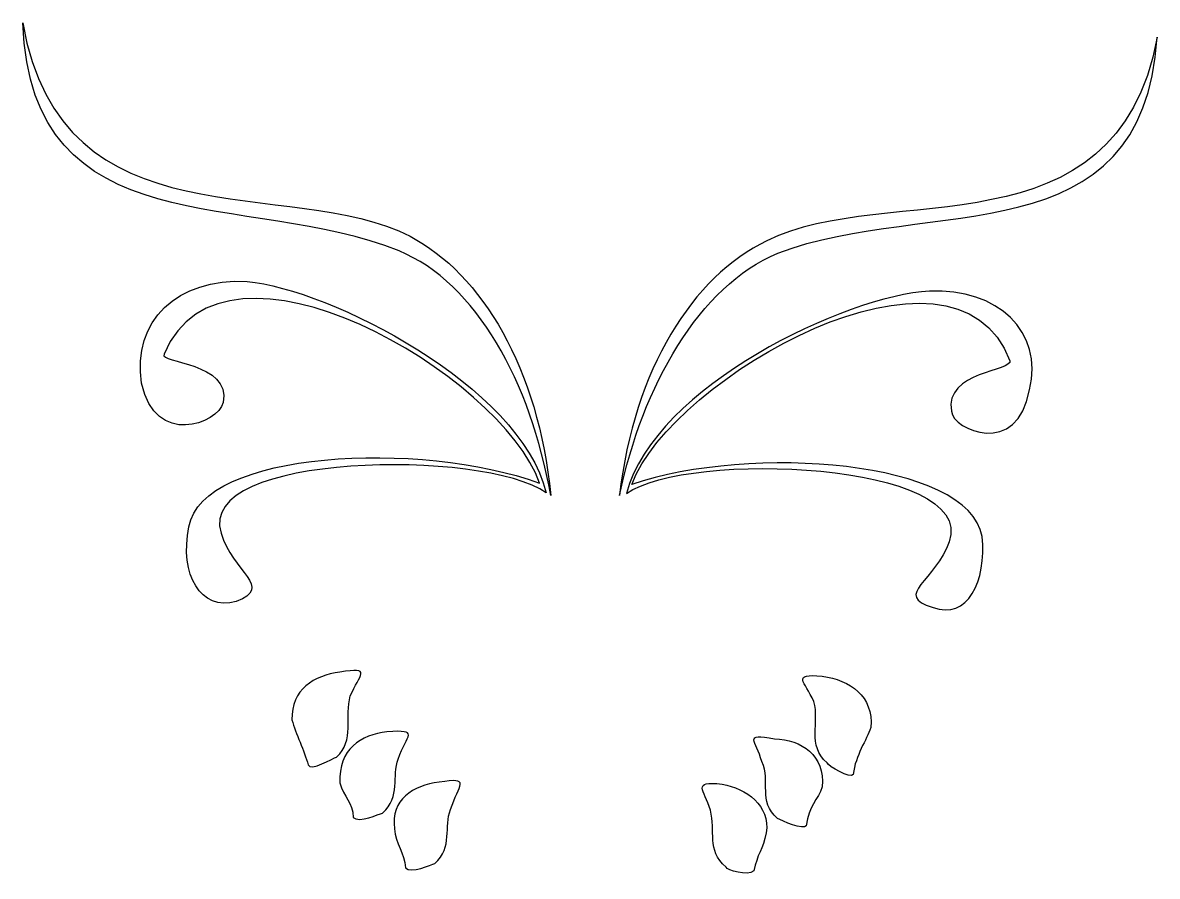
# Model space of a CAD drawing. Header units: centimetres. Extents: x -7.1 to 7.1, y -5.4 to 5.3.
import ezdxf

# ---------------------------------------------------------------- set-up
doc = ezdxf.new("R2010")
doc.units = ezdxf.units.CM
doc.header["$MEASUREMENT"] = 0
doc.layers.add('Camada 1', color=7, linetype='Continuous')

msp = doc.modelspace()

# ---------------------------------------------------------------- linework, layer by layer
at = {"layer": 'Camada 1', "lineweight": 25}
for points, knots in [([(-0.49321, -0.59026), (-0.64468, 0.99647), (-1.35766, 2.18861), (-2.25446, 2.65917), (-2.25446, 2.65917), (-3.76375, 3.43929), (-6.61943, 2.50568), (-7.11552, 5.33871), (-7.11552, 5.33871), (-6.99998, 2.49618), (-4.28538, 3.2471), (-2.39546, 2.47631), (-2.39546, 2.47631), (-1.42206, 2.07494), (-0.74131, 0.82616), (-0.49321, -0.59026), (-0.49321, -0.59026), (-0.49321, -0.59026), (-0.49321, -0.59026), (-0.49321, -0.59026)], [0, 0, 0, 0, 0.16666667, 0.16666667, 0.16666667, 0.16666667, 0.33333333, 0.33333333, 0.33333333, 0.33333333, 0.5, 0.5, 0.5, 0.5, 0.66666667, 0.66666667, 0.66666667, 0.66666667, 1, 1, 1, 1]), ([(0.36938, -0.5914), (0.55401, 0.99271), (1.28682, 2.15355), (2.21657, 2.60233), (2.21657, 2.60233), (3.73255, 3.35705), (6.59106, 2.37513), (7.11552, 5.15514), (7.11552, 5.15514), (6.92722, 2.37233), (4.26368, 3.1686), (2.3549, 2.44903), (2.3549, 2.44903), (1.36821, 2.03232), (0.66003, 0.78248), (0.36938, -0.5914), (0.36938, -0.5914), (0.36938, -0.5914), (0.36938, -0.5914), (0.36938, -0.5914)], [0, 0, 0, 0, 0.16666667, 0.16666667, 0.16666667, 0.16666667, 0.33333333, 0.33333333, 0.33333333, 0.33333333, 0.5, 0.5, 0.5, 0.5, 0.66666667, 0.66666667, 0.66666667, 0.66666667, 1, 1, 1, 1]), ([(-0.54996, -0.55811), (-0.87484, 0.78928), (-3.26847, 1.99544), (-4.30146, 2.09296), (-4.30146, 2.09296), (-5.1763, 2.13839), (-5.74542, 1.59771), (-5.6252, 0.81656), (-5.6252, 0.81656), (-5.44801, 0.00315), (-4.67164, 0.31385), (-4.59965, 0.57335), (-4.59965, 0.57335), (-4.50027, 1.07982), (-5.40742, 1.06849), (-5.34294, 1.18202), (-5.34294, 1.18202), (-4.59213, 2.97076), (-1.10207, 0.91791), (-0.63135, -0.43699), (-0.63135, -0.43699), (-2.12371, 0.10837), (-4.86482, -0.02691), (-5.0315, -0.98341), (-5.0315, -0.98341), (-5.15064, -1.59118), (-4.8818, -2.04389), (-4.43674, -1.92075), (-4.43674, -1.92075), (-3.95946, -1.74081), (-4.49074, -1.55234), (-4.6261, -1.06297), (-4.6261, -1.06297), (-4.95387, -0.05157), (-1.32556, -0.00622), (-0.54996, -0.55811), (-0.54996, -0.55811), (-0.54996, -0.55811), (-0.54996, -0.55811), (-0.54996, -0.55811)], [0, 0, 0, 0, 0.09090909, 0.09090909, 0.09090909, 0.09090909, 0.18181818, 0.18181818, 0.18181818, 0.18181818, 0.27272727, 0.27272727, 0.27272727, 0.27272727, 0.36363636, 0.36363636, 0.36363636, 0.36363636, 0.45454545, 0.45454545, 0.45454545, 0.45454545, 0.54545455, 0.54545455, 0.54545455, 0.54545455, 0.63636364, 0.63636364, 0.63636364, 0.63636364, 0.72727273, 0.72727273, 0.72727273, 0.72727273, 0.81818182, 0.81818182, 0.81818182, 0.81818182, 1, 1, 1, 1]), ([(0.45834, -0.56674), (0.80584, 0.77488), (3.21932, 1.92175), (4.25987, 1.96993), (4.25987, 1.96993), (5.11021, 2.01348), (5.69531, 1.45674), (5.51161, 0.7352), (5.51161, 0.7352), (5.36498, -0.11975), (4.54964, 0.22963), (4.5327, 0.4644), (4.5327, 0.4644), (4.44174, 0.96629), (5.30433, 0.96526), (5.26742, 1.0989), (5.26742, 1.0989), (4.57244, 2.91868), (1.01612, 0.88099), (0.52278, -0.45309), (0.52278, -0.45309), (2.01122, 0.05433), (4.7495, -0.14631), (4.91894, -1.10542), (4.91894, -1.10542), (4.97768, -1.66401), (4.73249, -2.16314), (4.30259, -1.99453), (4.30259, -1.99453), (3.78366, -1.85054), (4.34998, -1.64605), (4.50611, -1.17173), (4.50611, -1.17173), (4.85071, -0.16621), (1.21774, -0.0213), (0.45834, -0.56674), (0.45834, -0.56674), (0.45834, -0.56674), (0.45834, -0.56674), (0.45834, -0.56674)], [0, 0, 0, 0, 0.09090909, 0.09090909, 0.09090909, 0.09090909, 0.18181818, 0.18181818, 0.18181818, 0.18181818, 0.27272727, 0.27272727, 0.27272727, 0.27272727, 0.36363636, 0.36363636, 0.36363636, 0.36363636, 0.45454545, 0.45454545, 0.45454545, 0.45454545, 0.54545455, 0.54545455, 0.54545455, 0.54545455, 0.63636364, 0.63636364, 0.63636364, 0.63636364, 0.72727273, 0.72727273, 0.72727273, 0.72727273, 0.81818182, 0.81818182, 0.81818182, 0.81818182, 1, 1, 1, 1]), ([(-3.53444, -3.97073), (-3.58368, -3.79269), (-3.68972, -3.58237), (-3.73896, -3.40444), (-3.73896, -3.40444), (-3.74835, -3.02392), (-3.46152, -2.84874), (-3.13775, -2.80709), (-3.13775, -2.80709), (-2.72481, -2.74076), (-2.89058, -2.83445), (-3.00707, -3.10625), (-3.00707, -3.10625), (-3.07912, -3.36567), (-2.94839, -3.66481), (-3.17836, -3.87222), (-3.17836, -3.87222), (-3.22292, -3.88453), (-3.50983, -4.05969), (-3.53444, -3.97073), (-3.53444, -3.97073), (-3.53444, -3.97073), (-3.53444, -3.97073), (-3.53444, -3.97073)], [0, 0, 0, 0, 0.14285714, 0.14285714, 0.14285714, 0.14285714, 0.28571429, 0.28571429, 0.28571429, 0.28571429, 0.42857143, 0.42857143, 0.42857143, 0.42857143, 0.57142857, 0.57142857, 0.57142857, 0.57142857, 0.71428571, 0.71428571, 0.71428571, 0.71428571, 1, 1, 1, 1]), ([(3.30176, -4.09175), (3.32925, -3.84466), (3.47038, -3.66201), (3.52245, -3.50379), (3.52245, -3.50379), (3.55743, -3.1108), (3.26104, -2.90538), (2.91261, -2.85813), (2.91261, -2.85813), (2.5197, -2.82299), (2.69017, -2.91965), (2.80834, -3.17431), (2.80834, -3.17431), (2.88224, -3.44135), (2.7215, -3.72536), (2.97325, -3.94316), (2.97325, -3.94316), (2.98553, -3.98764), (3.26959, -4.14859), (3.30176, -4.09175), (3.30176, -4.09175), (3.30176, -4.09175), (3.30176, -4.09175), (3.30176, -4.09175)], [0, 0, 0, 0, 0.14285714, 0.14285714, 0.14285714, 0.14285714, 0.28571429, 0.28571429, 0.28571429, 0.28571429, 0.42857143, 0.42857143, 0.42857143, 0.42857143, 0.57142857, 0.57142857, 0.57142857, 0.57142857, 0.71428571, 0.71428571, 0.71428571, 0.71428571, 1, 1, 1, 1]), ([(-2.96915, -4.6287), (-2.97391, -4.43836), (-3.08755, -4.37399), (-3.13679, -4.19605), (-3.13679, -4.19605), (-3.15854, -3.77081), (-2.87168, -3.59576), (-2.54785, -3.55401), (-2.54785, -3.55401), (-2.12264, -3.53234), (-2.30065, -3.58158), (-2.40482, -3.89778), (-2.40482, -3.89778), (-2.48914, -4.11275), (-2.37074, -4.36744), (-2.60085, -4.57466), (-2.60085, -4.57466), (-2.64533, -4.587), (-2.89999, -4.70543), (-2.96915, -4.6287), (-2.96915, -4.6287), (-2.96915, -4.6287), (-2.96915, -4.6287), (-2.96915, -4.6287)], [0, 0, 0, 0, 0.14285714, 0.14285714, 0.14285714, 0.14285714, 0.28571429, 0.28571429, 0.28571429, 0.28571429, 0.42857143, 0.42857143, 0.42857143, 0.42857143, 0.57142857, 0.57142857, 0.57142857, 0.57142857, 0.71428571, 0.71428571, 0.71428571, 0.71428571, 1, 1, 1, 1]), ([(2.7129, -4.73387), (2.74031, -4.48664), (2.86152, -4.40528), (2.91361, -4.24704), (2.91361, -4.24704), (2.94867, -3.85416), (2.65225, -3.64876), (2.31618, -3.64585), (2.31618, -3.64585), (1.91081, -3.56626), (2.08131, -3.66289), (2.15513, -3.92988), (2.15513, -3.92988), (2.27353, -4.18457), (2.10031, -4.42407), (2.35209, -4.6419), (2.35209, -4.6419), (2.40893, -4.67405), (2.68063, -4.79063), (2.7129, -4.73387), (2.7129, -4.73387), (2.7129, -4.73387), (2.7129, -4.73387), (2.7129, -4.73387)], [0, 0, 0, 0, 0.14285714, 0.14285714, 0.14285714, 0.14285714, 0.28571429, 0.28571429, 0.28571429, 0.28571429, 0.42857143, 0.42857143, 0.42857143, 0.42857143, 0.57142857, 0.57142857, 0.57142857, 0.57142857, 0.71428571, 0.71428571, 0.71428571, 0.71428571, 1, 1, 1, 1]), ([(-2.31476, -5.26222), (-2.31958, -5.07185), (-2.44554, -4.96298), (-2.45031, -4.77258), (-2.45031, -4.77258), (-2.50426, -4.40441), (-2.21734, -4.22902), (-1.89352, -4.18756), (-1.89352, -4.18756), (-1.48069, -4.12128), (-1.64643, -4.21502), (-1.75064, -4.53123), (-1.75064, -4.53123), (-1.83488, -4.74612), (-1.7164, -5.00079), (-1.94651, -5.20822), (-1.94651, -5.20822), (-1.99102, -5.22049), (-2.24578, -5.33882), (-2.31476, -5.26222), (-2.31476, -5.26222), (-2.31476, -5.26222), (-2.31476, -5.26222), (-2.31476, -5.26222)], [0, 0, 0, 0, 0.14285714, 0.14285714, 0.14285714, 0.14285714, 0.28571429, 0.28571429, 0.28571429, 0.28571429, 0.42857143, 0.42857143, 0.42857143, 0.42857143, 0.57142857, 0.57142857, 0.57142857, 0.57142857, 0.71428571, 0.71428571, 0.71428571, 0.71428571, 1, 1, 1, 1]), ([(2.05491, -5.29913), (2.09465, -5.09643), (2.17122, -5.02732), (2.21104, -4.82478), (2.21104, -4.82478), (2.25835, -4.47622), (1.96193, -4.27077), (1.65811, -4.21116), (1.65811, -4.21116), (1.26512, -4.17605), (1.4356, -4.27273), (1.50939, -4.53975), (1.50939, -4.53975), (1.58329, -4.80671), (1.45452, -5.03407), (1.70635, -5.25169), (1.70635, -5.25169), (1.7186, -5.29619), (1.97813, -5.36821), (2.05491, -5.29913), (2.05491, -5.29913), (2.05491, -5.29913), (2.05491, -5.29913), (2.05491, -5.29913)], [0, 0, 0, 0, 0.14285714, 0.14285714, 0.14285714, 0.14285714, 0.28571429, 0.28571429, 0.28571429, 0.28571429, 0.42857143, 0.42857143, 0.42857143, 0.42857143, 0.57142857, 0.57142857, 0.57142857, 0.57142857, 0.71428571, 0.71428571, 0.71428571, 0.71428571, 1, 1, 1, 1])]:
    msp.add_open_spline(points, degree=3, knots=knots, dxfattribs=at)

doc.saveas('drawing.dxf')
